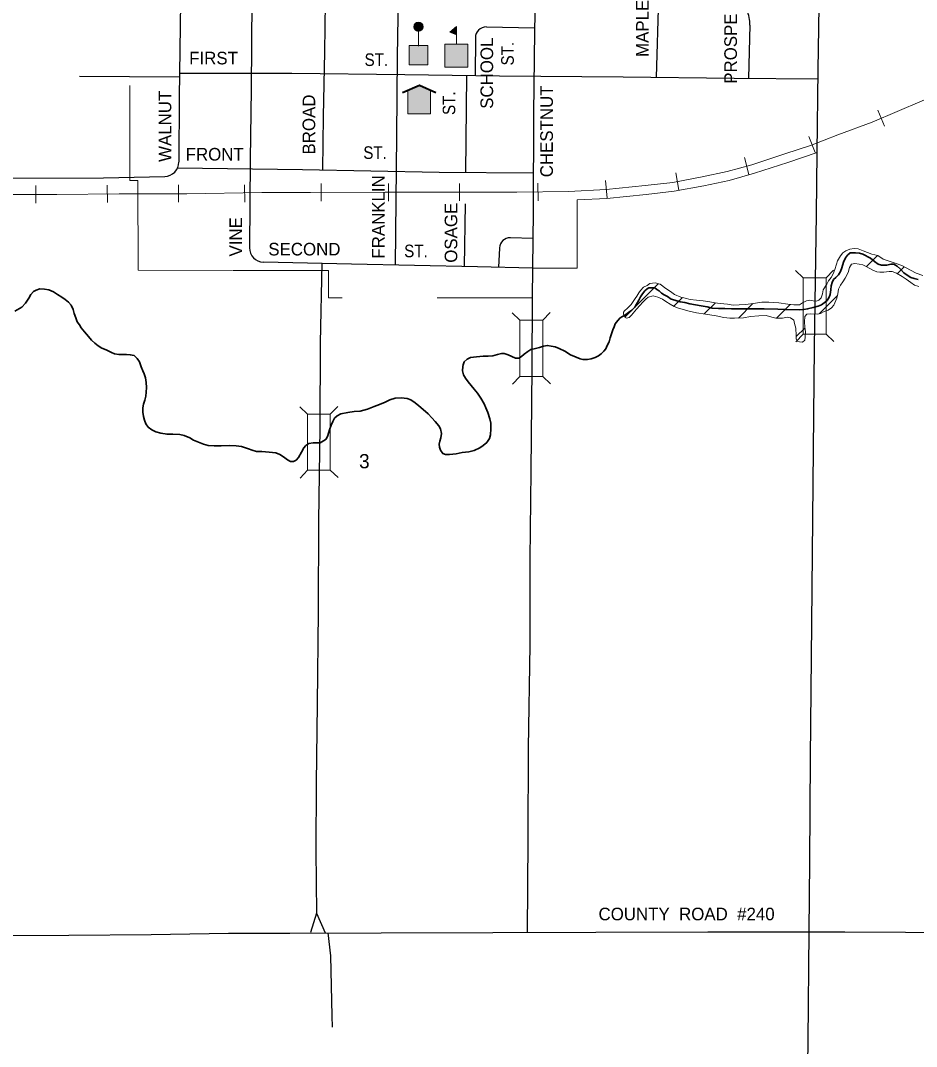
# Model space of a CAD drawing. Extents: x 467 to 471.45, y 2649.76 to 2653.71.
# Drawn here: x 468.626 to 469.568, y 2650.895 to 2651.974 of the extents above; entities that cross this region are included whole.
import ezdxf
from ezdxf.enums import TextEntityAlignment as Align

# ---------------------------------------------------------------- set-up
doc = ezdxf.new("R2010")
doc.units = 0
doc.header["$LTSCALE"] = 0.0068
doc.linetypes.add('LONG_DASHED', pattern=[7.5, 6, -1.5])
for name, color, linetype, lineweight in [('14', 7, 'Continuous', 25), ('17', 7, 'Continuous', 13), ('21', 7, 'Continuous', 25), ('25', 7, 'Continuous', 13), ('32', 7, 'Continuous', 35), ('36', 7, 'Continuous', 13), ('4', 7, 'LONG_DASHED', 13), ('50', 7, 'Continuous', 13), ('51', 7, 'Continuous', 13)]:
    doc.layers.add(name, color=color, linetype=linetype, lineweight=lineweight)
doc.layers.add('45', color=7, linetype='Continuous')
doc.layers.add('49', color=7, linetype='Continuous')

msp = doc.modelspace()

# ---------------------------------------------------------------- hatches: boundary and pattern name
at = {"layer": '32'}
for points in [[(469.084091, 2651.958902), (469.077083, 2651.961742), (469.084091, 2651.967803)], [(469.07197, 2651.925), (469.07197, 2651.949053), (469.096023, 2651.949053), (469.096023, 2651.925)]]:
    msp.add_hatch(color=256, dxfattribs=at).paths.add_polyline_path(points)
at = {"layer": '36'}
for points in [[(469.04433, 2651.962571, 1), (469.043904, 2651.972372, 1)], [(469.03447, 2651.927462), (469.03447, 2651.947727), (469.053977, 2651.947727), (469.053977, 2651.927462)]]:
    msp.add_hatch(color=256, dxfattribs=at).paths.add_polyline_path(points)
at = {"layer": '51'}
msp.add_hatch(color=256, dxfattribs=at).paths.add_polyline_path([(469.045265, 2651.90625), (469.032955, 2651.900758), (469.032955, 2651.875947), (469.057008, 2651.875947), (469.057008, 2651.900758)])

# ---------------------------------------------------------------- linework, layer by layer
at = {"layer": '14'}
for p, q in [((469.294508, 2651.914205), (469.297348, 2652.014962)), ((469.11572, 2651.967235), (469.166098, 2651.966288)), ((469.392803, 2651.969129), (469.391477, 2651.913258)), ((469.104167, 2651.955871), (469.103788, 2651.916098)), ((469.094886, 2651.916288), (469.093561, 2651.814205)), ((468.687689, 2651.91553), (468.792803, 2651.914773)), ((469.093371, 2651.781061), (469.092424, 2651.715341)), ((469.140909, 2651.745644), (469.164583, 2651.745076)), ((469.129356, 2651.734659), (469.128409, 2651.714394)), ((468.936932, 2651.035227), (468.930492, 2651.014773)), ((468.936932, 2651.035227), (468.946023, 2651.014394))]:
    msp.add_line(p, q, dxfattribs=at)
for points in [[(468.794318, 2652.020076), (468.793561, 2651.968182), (468.792614, 2651.893371), (468.792235, 2651.825189)], [(468.869318, 2652.019886), (468.869129, 2651.996591), (468.868182, 2651.901705), (468.867235, 2651.827652), (468.866477, 2651.735038)], [(468.946591, 2652.019318), (468.945455, 2651.941098), (468.944129, 2651.873106), (468.943371, 2651.816856)], [(469.023106, 2652.01875), (469.02197, 2651.936174), (469.021023, 2651.852652), (469.019886, 2651.716667)], [(469.167424, 2652.017424), (469.166098, 2651.962879), (469.165341, 2651.876326), (469.164962, 2651.772727), (469.164205, 2651.713636), (469.163826, 2651.682386)], [(469.463447, 2651.835038), (469.464583, 2651.922159), (469.465909, 2652.011174)], [(468.792992, 2651.91875), (468.911174, 2651.918561), (469.029735, 2651.917235), (469.129356, 2651.91572), (469.259659, 2651.914583), (469.376136, 2651.913447), (469.464394, 2651.912689)], [(469.457955, 2649.871591), (469.457765, 2649.972348), (469.456439, 2650.129545), (469.455871, 2650.297538), (469.454167, 2650.458333), (469.451515, 2650.613258), (469.452083, 2650.751326), (469.453977, 2650.900947), (469.455114, 2651.01572), (469.455682, 2651.089394), (469.456439, 2651.198485), (469.457955, 2651.339962), (469.45947, 2651.486553), (469.460795, 2651.630303), (469.462689, 2651.770455), (469.463447, 2651.835038)], [(468.458712, 2651.807765), (468.589962, 2651.808144), (468.712879, 2651.808523), (468.777462, 2651.810038)], [(468.790909, 2651.819129), (468.922159, 2651.817424), (469.066098, 2651.814394), (469.165152, 2651.813636)], [(469.164205, 2651.713636), (469.10625, 2651.714962), (468.973674, 2651.717614), (468.88125, 2651.719886)], [(468.942424, 2651.718371), (468.940909, 2651.634848), (468.940341, 2651.545644), (468.939205, 2651.447727), (468.938636, 2651.352273), (468.9375, 2651.255114), (468.936742, 2651.17197), (468.936174, 2651.100947), (468.936932, 2651.035227)], [(469.163826, 2651.682386), (469.163447, 2651.608333), (469.1625, 2651.500189), (469.161364, 2651.407386), (469.161364, 2651.317045), (469.159659, 2651.208902), (469.15928, 2651.112311), (469.158712, 2651.014962)], [(468.609659, 2651.011553), (468.676515, 2651.012121), (468.763068, 2651.012689), (468.844508, 2651.014205), (468.908902, 2651.014205), (469.005114, 2651.014583), (469.122538, 2651.014773), (469.230871, 2651.015152), (469.348485, 2651.01553), (469.492614, 2651.01553), (469.620455, 2651.014962), (469.751136, 2651.014773), (469.839583, 2651.014394), (469.957576, 2651.014962), (470.06572, 2651.015152), (470.163447, 2651.013826), (470.265152, 2651.012311), (470.376894, 2651.010606), (470.4875, 2651.00947), (470.600947, 2651.006439), (470.685795, 2651.005114), (470.78447, 2651.003788), (470.831818, 2651.00322)], [(468.949053, 2651.014394), (468.951705, 2650.990341), (468.95322, 2650.927083), (468.953409, 2650.915152)]]:
    msp.add_lwpolyline(points, dxfattribs=at)
for centre, radius, start, end in [((469.354886, 2651.970045), 0.037879, 358.73899, 22.88664), ((469.115453, 2651.955813), 0.011364, 88.98357, 179.68539), ((468.777028, 2651.825206), 0.015152, 271.38111, 359.60692), ((469.140725, 2651.734214), 0.011364, 88.63519, 177.37929), ((468.881538, 2651.734966), 0.015152, 180, 268.87229)]:
    msp.add_arc(centre, radius, start, end, dxfattribs=at)
at = {"layer": '17'}
for p, q in [((469.527273, 2651.879545), (469.53447, 2651.862689)), ((469.454924, 2651.852083), (469.461553, 2651.835038)), ((469.387121, 2651.829924), (469.391856, 2651.812121)), ((469.314773, 2651.813826), (469.317992, 2651.795644)), ((468.641856, 2651.800379), (468.641856, 2651.782008)), ((468.716856, 2651.800947), (468.717045, 2651.782576)), ((468.791856, 2651.801136), (468.791856, 2651.782765)), ((468.861364, 2651.801326), (468.861742, 2651.782955)), ((468.941856, 2651.802462), (468.941856, 2651.784091)), ((469.012689, 2651.802462), (469.012689, 2651.784091)), ((469.087311, 2651.802652), (469.087311, 2651.78428)), ((469.169886, 2651.802841), (469.170265, 2651.78447)), ((469.240909, 2651.805682), (469.242614, 2651.787311))]:
    msp.add_line(p, q, dxfattribs=at)
msp.add_lwpolyline([(468.596591, 2651.790909), (468.663826, 2651.791098), (468.729356, 2651.791856), (468.800758, 2651.791856), (468.879356, 2651.793182), (468.930682, 2651.792992), (469.00928, 2651.793371), (469.088447, 2651.793371), (469.147538, 2651.793561), (469.202083, 2651.794318), (469.241477, 2651.796402), (469.282765, 2651.800379), (469.311742, 2651.803788), (469.342614, 2651.80947), (469.36875, 2651.815152), (469.394886, 2651.822348), (469.429545, 2651.833712), (469.456439, 2651.842614), (469.485227, 2651.853788), (469.521402, 2651.867045), (469.573864, 2651.889394), (469.622917, 2651.910038), (469.712311, 2651.948295), (469.791098, 2651.981818)], dxfattribs=at)
msp.add_lwpolyline([(468.596591, 2651.790909), (468.663826, 2651.791098), (468.729356, 2651.791856), (468.800758, 2651.791856), (468.879356, 2651.793182), (468.930682, 2651.792992), (469.00928, 2651.793371), (469.088447, 2651.793371), (469.147538, 2651.793561), (469.202083, 2651.794318), (469.241477, 2651.796402), (469.282765, 2651.800379), (469.311742, 2651.803788), (469.342614, 2651.80947), (469.36875, 2651.815152), (469.394886, 2651.822348), (469.429545, 2651.833712), (469.456439, 2651.842614), (469.485227, 2651.853788), (469.521402, 2651.867045), (469.573864, 2651.889394), (469.622917, 2651.910038), (469.712311, 2651.948295), (469.791098, 2651.981818)], dxfattribs=at)
at = {"layer": '21'}
for p, q in [((469.480682, 2651.711364), (469.472917, 2651.70322)), ((469.44072, 2651.710985), (469.448864, 2651.70322)), ((469.142803, 2651.666477), (469.150947, 2651.658712)), ((469.182765, 2651.666856), (469.175, 2651.658712)), ((469.448864, 2651.644129), (469.441098, 2651.635985)), ((469.472917, 2651.644129), (469.481061, 2651.636364)), ((469.150947, 2651.599621), (469.143182, 2651.591477)), ((469.175, 2651.599621), (469.183144, 2651.591856)), ((468.919318, 2651.567803), (468.927462, 2651.560038)), ((468.95928, 2651.568182), (468.951515, 2651.560038)), ((468.927462, 2651.500947), (468.919697, 2651.492803)), ((468.951515, 2651.500947), (468.959659, 2651.493182))]:
    msp.add_line(p, q, dxfattribs=at)
at = {"layer": '21', "lineweight": 13}
for points in [[(469.472917, 2651.644129), (469.472917, 2651.70322), (469.448864, 2651.70322), (469.448864, 2651.644129)], [(469.175, 2651.599621), (469.175, 2651.658712), (469.150947, 2651.658712), (469.150947, 2651.599621)], [(468.951515, 2651.500947), (468.951515, 2651.560038), (468.927462, 2651.560038), (468.927462, 2651.500947)]]:
    msp.add_lwpolyline(points, close=True, dxfattribs=at)
at = {"layer": '25'}
for p, q in [((469.515341, 2651.715341), (469.526894, 2651.726705)), ((469.548106, 2651.707765), (469.555114, 2651.714962)), ((469.261364, 2651.662121), (469.296212, 2651.697159)), ((469.312879, 2651.673485), (469.32197, 2651.682576)), ((469.46553, 2651.665341), (469.484848, 2651.684848)), ((469.344886, 2651.665341), (469.356629, 2651.677083)), ((469.380682, 2651.660985), (469.396023, 2651.676326)), ((469.420644, 2651.660795), (469.435227, 2651.675379)), ((469.441477, 2651.641477), (469.450568, 2651.650568))]:
    msp.add_line(p, q, dxfattribs=at)
for points in [[(469.441477, 2651.639205), (469.441477, 2651.642803), (469.441288, 2651.650568), (469.439583, 2651.655303), (469.439015, 2651.658712), (469.435606, 2651.661174), (469.432008, 2651.661932), (469.427273, 2651.660985), (469.420076, 2651.660795), (469.41572, 2651.661932), (469.409848, 2651.663636), (469.402083, 2651.663447), (469.393371, 2651.662689), (469.386174, 2651.661364), (469.376515, 2651.660795), (469.371591, 2651.660985), (469.36553, 2651.661553), (469.357197, 2651.663258), (469.346212, 2651.665152), (469.336742, 2651.666477), (469.328788, 2651.668182), (469.317803, 2651.671402), (469.313258, 2651.673106), (469.308902, 2651.675568), (469.304545, 2651.678409), (469.300947, 2651.681061), (469.296023, 2651.682955), (469.290909, 2651.68428), (469.285985, 2651.683144), (469.283523, 2651.680871), (469.280114, 2651.677841), (469.277083, 2651.674242), (469.273674, 2651.670455), (469.268371, 2651.664205), (469.265909, 2651.661742), (469.263068, 2651.660985), (469.261553, 2651.661553), (469.260038, 2651.664773), (469.260038, 2651.667235), (469.260795, 2651.66875), (469.264205, 2651.671591), (469.267992, 2651.675189), (469.27197, 2651.681629), (469.273864, 2651.684091), (469.276136, 2651.6875), (469.277841, 2651.690152), (469.281061, 2651.693371), (469.284659, 2651.695455), (469.287689, 2651.697538), (469.293182, 2651.697917), (469.298295, 2651.696591), (469.304545, 2651.692045), (469.30928, 2651.689015), (469.313636, 2651.685985), (469.320076, 2651.683144), (469.324811, 2651.681818), (469.330114, 2651.680492), (469.336553, 2651.679735), (469.343561, 2651.679167), (469.350758, 2651.67803), (469.356061, 2651.677083), (469.361553, 2651.676326), (469.369129, 2651.675568), (469.375379, 2651.674621), (469.381439, 2651.674811), (469.388636, 2651.675379), (469.398864, 2651.676705), (469.405492, 2651.677652), (469.412879, 2651.677652), (469.423106, 2651.676894), (469.432765, 2651.675568), (469.439015, 2651.674811), (469.444886, 2651.674811), (469.448106, 2651.676894), (469.452462, 2651.679167), (469.455682, 2651.679924), (469.45947, 2651.679167), (469.462879, 2651.678788), (469.465152, 2651.679924), (469.467614, 2651.682197), (469.469318, 2651.686553), (469.469886, 2651.69072), (469.473674, 2651.696591), (469.475568, 2651.700189), (469.478409, 2651.703598), (469.480303, 2651.707576), (469.482008, 2651.712121), (469.483902, 2651.717614), (469.485038, 2651.721212), (469.488068, 2651.726326), (469.49053, 2651.729545), (469.493561, 2651.731629), (469.497917, 2651.733333), (469.502462, 2651.73428), (469.506818, 2651.733712), (469.512121, 2651.731818), (469.521212, 2651.728409), (469.527273, 2651.726705), (469.532955, 2651.723106), (469.539205, 2651.721023)], [(469.570644, 2651.694318), (469.565909, 2651.695644), (469.561932, 2651.698295), (469.557197, 2651.701894), (469.55303, 2651.704924), (469.54697, 2651.708333), (469.542614, 2651.709848), (469.539394, 2651.710038), (469.533712, 2651.70947), (469.529545, 2651.70928), (469.526326, 2651.709659), (469.522159, 2651.711553), (469.515152, 2651.715341), (469.511553, 2651.717045), (469.507765, 2651.717614), (469.50303, 2651.718371), (469.499811, 2651.717614), (469.497727, 2651.714205), (469.496212, 2651.709091), (469.493182, 2651.702841), (469.49053, 2651.699242), (469.488258, 2651.695644), (469.485985, 2651.691477), (469.485227, 2651.686553), (469.48428, 2651.682008), (469.48125, 2651.674621), (469.478788, 2651.67178), (469.475, 2651.669318), (469.471023, 2651.667803), (469.467235, 2651.66572), (469.463447, 2651.665152), (469.457008, 2651.66553), (469.452652, 2651.665152), (469.450758, 2651.662689), (469.450189, 2651.657197), (469.450568, 2651.651515), (469.451136, 2651.646591), (469.450947, 2651.641098), (469.450568, 2651.637689), (469.448295, 2651.635795), (469.444886, 2651.635985), (469.442614, 2651.636742), (469.441477, 2651.639205)], [(469.539205, 2651.721023), (469.545644, 2651.718939), (469.552462, 2651.716477), (469.561742, 2651.711364), (469.567803, 2651.708333), (469.574621, 2651.705871)]]:
    msp.add_lwpolyline(points, dxfattribs=at)
at = {"layer": '25', "lineweight": 35}
for points in [[(469.488068, 2651.709848), (469.489394, 2651.714015), (469.491288, 2651.719886), (469.493371, 2651.724432), (469.495644, 2651.727273), (469.498295, 2651.729545), (469.503977, 2651.729735), (469.508144, 2651.729356), (469.511742, 2651.72822), (469.519697, 2651.723864), (469.523864, 2651.720644), (469.527841, 2651.717803), (469.531061, 2651.716667), (469.536742, 2651.716667), (469.541098, 2651.717803), (469.544318, 2651.717614), (469.547538, 2651.71572), (469.551326, 2651.7125), (469.554545, 2651.708712), (469.558333, 2651.706061), (469.561932, 2651.703788), (469.56572, 2651.702652), (469.569886, 2651.701705)], [(469.091098, 2651.611742), (469.092424, 2651.614962), (469.095455, 2651.617803), (469.099053, 2651.619697), (469.105114, 2651.620265), (469.112311, 2651.620833), (469.117424, 2651.621023), (469.122348, 2651.621402), (469.127462, 2651.622727), (469.131439, 2651.623674), (469.13447, 2651.623864), (469.138447, 2651.622538), (469.142424, 2651.620455), (469.146212, 2651.618939), (469.149621, 2651.61875), (469.152462, 2651.620455), (469.155492, 2651.622917), (469.159091, 2651.625758), (469.162311, 2651.62803), (469.165909, 2651.628788), (469.171402, 2651.630114), (469.175758, 2651.631439), (469.179924, 2651.632197), (469.183712, 2651.631629), (469.188068, 2651.630682), (469.192235, 2651.628977), (469.198106, 2651.626136), (469.203977, 2651.622538), (469.210227, 2651.619886), (469.214205, 2651.618182), (469.217235, 2651.617424), (469.22197, 2651.617424), (469.225758, 2651.617992), (469.229924, 2651.619508), (469.233523, 2651.621212), (469.236364, 2651.623485), (469.239015, 2651.626326), (469.241288, 2651.628788), (469.242803, 2651.632008), (469.244697, 2651.635985), (469.245833, 2651.640152), (469.247348, 2651.644508), (469.248674, 2651.648485), (469.25, 2651.651894), (469.251136, 2651.654924), (469.253788, 2651.658333), (469.256439, 2651.661174), (469.261174, 2651.664205), (469.264962, 2651.667045), (469.26875, 2651.669318), (469.27178, 2651.672538), (469.273674, 2651.675568), (469.276136, 2651.679924), (469.277652, 2651.683333), (469.279735, 2651.686553), (469.282386, 2651.689773), (469.284659, 2651.691667), (469.286553, 2651.692803), (469.290909, 2651.692992), (469.292992, 2651.692803), (469.294886, 2651.691098), (469.297538, 2651.689583), (469.3, 2651.687311), (469.302652, 2651.685417), (469.30625, 2651.683712), (469.309848, 2651.681061), (469.314015, 2651.679735), (469.319508, 2651.67822), (469.324432, 2651.677462), (469.329545, 2651.676136), (469.335606, 2651.674811), (469.341667, 2651.673864), (469.347727, 2651.672727), (469.35322, 2651.671402), (469.359848, 2651.671212), (469.366477, 2651.671023), (469.373485, 2651.670833), (469.382386, 2651.670833), (469.394129, 2651.670833), (469.4, 2651.670644), (469.407765, 2651.670644), (469.422159, 2651.670455), (469.429924, 2651.670076), (469.445265, 2651.669697), (469.449432, 2651.669886), (469.453409, 2651.670644), (469.45928, 2651.672159), (469.464773, 2651.673674), (469.467992, 2651.674811), (469.471023, 2651.677083), (469.474242, 2651.679545), (469.476326, 2651.682955), (469.477273, 2651.685985), (469.477841, 2651.69072), (469.47822, 2651.695076), (469.479356, 2651.698485), (469.480871, 2651.701515), (469.483144, 2651.703788), (469.486174, 2651.706439), (469.488068, 2651.709848)], [(468.619697, 2651.668371), (468.626894, 2651.672538), (468.631061, 2651.676705), (468.63428, 2651.682008), (468.636553, 2651.685795), (468.639394, 2651.688826), (468.642045, 2651.69053), (468.646023, 2651.691667), (468.650758, 2651.691477), (468.655492, 2651.69072), (468.660417, 2651.688636), (468.664583, 2651.685985), (468.669129, 2651.683144), (468.672727, 2651.680492), (468.676136, 2651.677652), (468.678977, 2651.674432), (468.681061, 2651.670076), (468.682008, 2651.665909), (468.683712, 2651.661174), (468.685417, 2651.657197), (468.687689, 2651.653788), (468.689583, 2651.650758), (468.692992, 2651.646591), (468.697159, 2651.641667), (468.700379, 2651.637879), (468.703788, 2651.634659), (468.707197, 2651.631818), (468.711364, 2651.629545), (468.715909, 2651.627462), (468.721212, 2651.624811), (468.724621, 2651.623295), (468.728977, 2651.622727), (468.737121, 2651.622727), (468.741098, 2651.622538), (468.745076, 2651.621591), (468.748485, 2651.618561), (468.750758, 2651.614962), (468.752652, 2651.609848), (468.754356, 2651.605492), (468.755682, 2651.602462), (468.757197, 2651.598106), (468.757955, 2651.593371), (468.758144, 2651.588068), (468.757955, 2651.583144), (468.757386, 2651.578788), (468.75625, 2651.574811), (468.754924, 2651.570644), (468.754356, 2651.566477), (468.754167, 2651.562121), (468.755114, 2651.557576), (468.756061, 2651.553598), (468.757576, 2651.549811), (468.759848, 2651.546402), (468.763636, 2651.543561), (468.767992, 2651.541477), (468.773295, 2651.540152), (468.779735, 2651.538826), (468.785795, 2651.538826), (468.793182, 2651.538636), (468.797727, 2651.537689), (468.803788, 2651.535038), (468.807765, 2651.532765), (468.812689, 2651.530492), (468.818182, 2651.528409), (468.822917, 2651.527083), (468.829167, 2651.526705), (468.836742, 2651.526515), (468.845833, 2651.526894), (468.852462, 2651.526705), (468.857955, 2651.525947), (468.865341, 2651.523674), (468.869318, 2651.52197), (468.873864, 2651.520833), (468.879545, 2651.520644), (468.887121, 2651.520076), (468.894129, 2651.519318), (468.898485, 2651.517424), (468.902273, 2651.514962), (468.906629, 2651.511932), (468.909659, 2651.510227), (468.912689, 2651.510227), (468.91553, 2651.511553), (468.918182, 2651.514394), (468.921212, 2651.520076), (468.923674, 2651.524432), (468.925758, 2651.527083), (468.928977, 2651.529167), (468.933523, 2651.529924), (468.940909, 2651.529735), (468.944508, 2651.532008), (468.94697, 2651.533712), (468.948864, 2651.5375), (468.950758, 2651.543371), (468.952462, 2651.548485), (468.953977, 2651.552083), (468.956061, 2651.555682), (468.958712, 2651.558144), (468.962689, 2651.560227), (468.969886, 2651.561553), (468.976705, 2651.562879)], [(468.976705, 2651.562879), (468.982955, 2651.563258), (468.99053, 2651.565152), (468.997727, 2651.568182), (469.003409, 2651.570076), (469.009091, 2651.572538), (469.014205, 2651.575189), (469.019697, 2651.576705), (469.025947, 2651.577083), (469.032386, 2651.576326), (469.036174, 2651.575), (469.040909, 2651.57197), (469.044697, 2651.56875), (469.049242, 2651.564962), (469.054356, 2651.560227), (469.058144, 2651.556061), (469.061742, 2651.552083), (469.06553, 2651.547538), (469.067424, 2651.544508), (469.068371, 2651.539583), (469.067803, 2651.535038), (469.066667, 2651.531629), (469.066098, 2651.528409), (469.066288, 2651.525189), (469.067235, 2651.522159), (469.069697, 2651.51875), (469.072538, 2651.517614), (469.076894, 2651.517424), (469.083902, 2651.518371), (469.090341, 2651.519508), (469.097348, 2651.520455), (469.102841, 2651.52178), (469.108902, 2651.524621), (469.112311, 2651.526894), (469.116098, 2651.530303), (469.118939, 2651.53447), (469.120076, 2651.538258), (469.120265, 2651.544508), (469.120265, 2651.550568), (469.119318, 2651.554924), (469.117235, 2651.561553), (469.115152, 2651.566667), (469.113258, 2651.570833), (469.109848, 2651.576894), (469.106439, 2651.582008), (469.102652, 2651.586364), (469.099621, 2651.590152), (469.096402, 2651.594129), (469.09375, 2651.597727), (469.091667, 2651.601326), (469.09053, 2651.605682), (469.09072, 2651.610038), (469.091098, 2651.611742)]]:
    msp.add_lwpolyline(points, dxfattribs=at)
at = {"layer": '32', "lineweight": 13}
msp.add_line((469.084091, 2651.949053), (469.084091, 2651.958902), dxfattribs=at)
for points in [[(469.084091, 2651.958902), (469.077083, 2651.961742), (469.084091, 2651.967803)], [(469.07197, 2651.925), (469.07197, 2651.949053), (469.096023, 2651.949053), (469.096023, 2651.925)]]:
    msp.add_lwpolyline(points, close=True, dxfattribs=at)
at = {"layer": '36'}
msp.add_line((469.044318, 2651.947159), (469.044318, 2651.962879), dxfattribs=at)
msp.add_lwpolyline([(469.03447, 2651.927462), (469.03447, 2651.947727), (469.053977, 2651.947727), (469.053977, 2651.927462)], close=True, dxfattribs=at)
msp.add_circle((469.044117, 2651.967471), 0.004905, dxfattribs=at)
at = {"layer": '4'}
for points in [[(469.463447, 2651.835038), (469.432576, 2651.824811), (469.397538, 2651.813258), (469.371023, 2651.805871), (469.344508, 2651.800189), (469.313068, 2651.794508), (469.283712, 2651.790909), (469.242235, 2651.786932), (469.211174, 2651.785227), (469.211174, 2651.713636), (469.164205, 2651.713636), (469.163826, 2651.682386), (468.949432, 2651.682386), (468.949432, 2651.710985), (468.848674, 2651.711174), (468.749242, 2651.711364), (468.749053, 2651.805682), (468.74053, 2651.805682), (468.74053, 2651.988636), (468.767614, 2651.988447), (468.767614, 2652.064394), (468.967235, 2652.064394), (468.967045, 2652.019129)], [(469.465909, 2652.011174), (469.464583, 2651.922159), (469.463447, 2651.835038)]]:
    msp.add_lwpolyline(points, dxfattribs=at)
at = {"layer": '50', "lineweight": 40}
msp.add_lwpolyline([(469.027273, 2651.898106), (469.045265, 2651.906061), (469.062311, 2651.898106)], dxfattribs=at)
at = {"layer": '50'}
for points in [[(469.036932, 2651.875758), (469.032955, 2651.875758), (469.032955, 2651.900568)], [(469.057008, 2651.900568), (469.057008, 2651.875758), (469.036742, 2651.875758)]]:
    msp.add_lwpolyline(points, dxfattribs=at)
at = {"layer": '51'}
msp.add_lwpolyline([(469.045265, 2651.90625), (469.032955, 2651.900758), (469.032955, 2651.875947), (469.057008, 2651.875947), (469.057008, 2651.900758)], close=True, dxfattribs=at)

# ---------------------------------------------------------------- texts
at = {"layer": '45'}
msp.add_text('3', height=0.01496, dxfattribs=at).set_placement((468.987311, 2651.50303), align=Align.CENTER)
at = {"layer": '49'}
for s, p in [('PROSPECT', (469.379167, 2651.95625)), ('MAPLE', (469.286364, 2651.96572)), ('SCHOOL', (469.122727, 2651.918561)), ('WALNUT', (468.78428, 2651.862689)), ('BROAD', (468.935606, 2651.864583)), ('CHESTNUT', (469.185606, 2651.857386)), ('FRANKLIN', (469.008712, 2651.767424)), ('OSAGE', (469.085038, 2651.750758)), ('VINE', (468.858712, 2651.746496))]:
    msp.add_text(s, height=0.01326, rotation=90, dxfattribs=at).set_placement(p, align=Align.CENTER)
at = {"layer": '49', "width": 0.9}
for p in [(469.144508, 2651.93911), (469.082955, 2651.887027)]:
    msp.add_text('ST.', height=0.01326, rotation=90, dxfattribs=at).set_placement(p, align=Align.CENTER)
at = {"layer": '49'}
for s, p in [('FIRST', (468.828693, 2651.927841)), ('FRONT', (468.829924, 2651.826705)), ('SECOND', (468.924242, 2651.726894)), ('COUNTY  ROAD  #240', (469.326231, 2651.027652))]:
    msp.add_text(s, height=0.01326, dxfattribs=at).set_placement(p, align=Align.CENTER)
at = {"layer": '49', "width": 0.9}
for p in [(468.999905, 2651.926136), (468.99858, 2651.828409), (469.041572, 2651.725)]:
    msp.add_text('ST.', height=0.01326, dxfattribs=at).set_placement(p, align=Align.CENTER)

doc.saveas('drawing.dxf')
